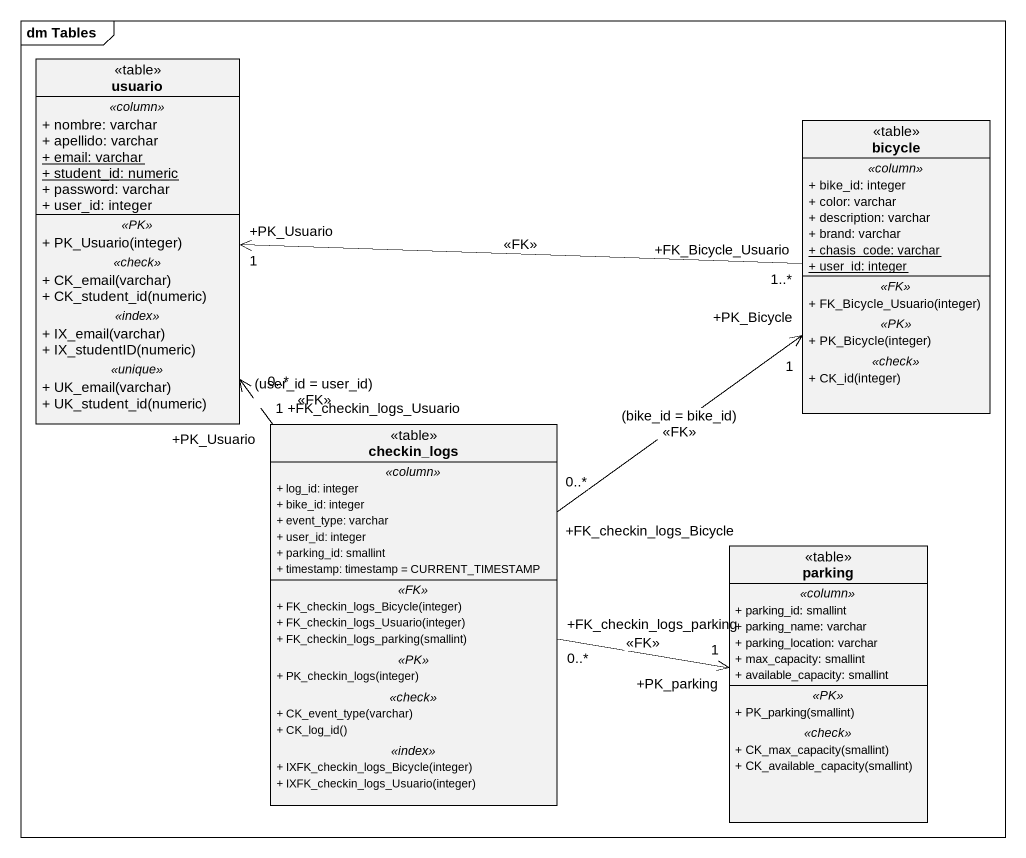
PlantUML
@startuml
mainframe dm Tables
hide circle
hide empty members
skinparam classAttributeIconSize 0
class usuario <<table>> {
  .. <<column>> ..
  + nombre: varchar
  + apellido: varchar
  {static} + email: varchar
  {static} + student_id: numeric
  + password: varchar
  + user_id: integer
  .. <<PK>> ..
  + PK_Usuario(integer)
  .. <<check>> ..
  + CK_email(varchar)
  + CK_student_id(numeric)
  .. <<index>> ..
  + IX_email(varchar)
  + IX_studentID(numeric)
  .. <<unique>> ..
  + UK_email(varchar)
  + UK_student_id(numeric)
}
class bicycle <<table>> {
  .. <<column>> ..
  + bike_id: integer
  + color: varchar
  + description: varchar
  + brand: varchar
  {static} + chasis_code: varchar
  {static} + user_id: integer
  .. <<FK>> ..
  + FK_Bicycle_Usuario(integer)
  .. <<PK>> ..
  + PK_Bicycle(integer)
  .. <<check>> ..
  + CK_id(integer)
}
class checkin_logs <<table>> {
  .. <<column>> ..
  + log_id: integer
  + bike_id: integer
  + event_type: varchar
  + user_id: integer
  + parking_id: smallint
  + timestamp: timestamp = CURRENT_TIMESTAMP
  .. <<FK>> ..
  + FK_checkin_logs_Bicycle(integer)
  + FK_checkin_logs_Usuario(integer)
  + FK_checkin_logs_parking(smallint)
  .. <<PK>> ..
  + PK_checkin_logs(integer)
  .. <<check>> ..
  + CK_event_type(varchar)
  + CK_log_id()
  .. <<index>> ..
  + IXFK_checkin_logs_Bicycle(integer)
  + IXFK_checkin_logs_Usuario(integer)
}
class parking <<table>> {
  .. <<column>> ..
  + parking_id: smallint
  + parking_name: varchar
  + parking_location: varchar
  + max_capacity: smallint
  + available_capacity: smallint
  .. <<PK>> ..
  + PK_parking(smallint)
  .. <<check>> ..
  + CK_max_capacity(smallint)
  + CK_available_capacity(smallint)
}
bicycle "+FK_Bicycle_Usuario\n1..*" -left-> "+PK_Usuario\n1" usuario : <<FK>>
checkin_logs "+FK_checkin_logs_Usuario\n0..*" -up-> "+PK_Usuario\n1" usuario : (user_id = user_id)\n<<FK>>
checkin_logs "+FK_checkin_logs_Bicycle\n0..*" -up-> "+PK_Bicycle\n1" bicycle : (bike_id = bike_id)\n<<FK>>
checkin_logs "+FK_checkin_logs_parking\n0..*" -right-> "+PK_parking\n1" parking : <<FK>>
@enduml
